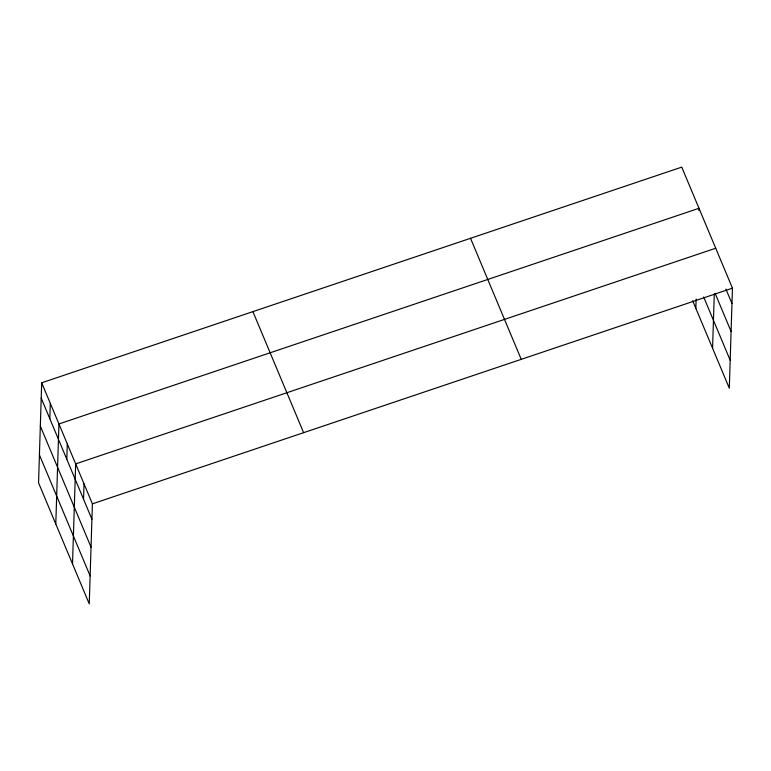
<?xml version="1.0" encoding="UTF-8"?>
<svg xmlns="http://www.w3.org/2000/svg" width="771" height="771" viewBox="0 0 771 771"><rect width="100%" height="100%" fill="white"/><g stroke="black" fill="none" stroke-linecap="round" stroke-linejoin="round"><path stroke-width="1.16" d="M41.692 382.801L38.55 482.829L89.253 603.876L92.395 503.848L41.692 382.801L681.747 167.124L732.45 288.171L729.308 388.199L692.666 300.729M49.826 418.74L50.308 403.378M55.791 523.981L58.933 423.954L698.989 208.286L698.912 210.647M66.817 459.285L67.299 443.932M72.522 563.929L75.664 463.901L715.719 248.233M83.547 499.232L84.029 483.87M695.847 308.313L696.136 298.994M712.577 348.251L714.283 293.924M92.395 503.848L732.45 288.171M725.925 289.106L731.968 303.533M715.286 293.751L731.091 331.472M703.692 297.008L730.185 360.259M470.532 238.297L521.235 359.344M252.907 311.629L303.61 432.676M41.21 398.164L91.913 519.211M40.333 426.103L91.036 547.15M39.427 454.89L90.13 575.937"/></g></svg>
